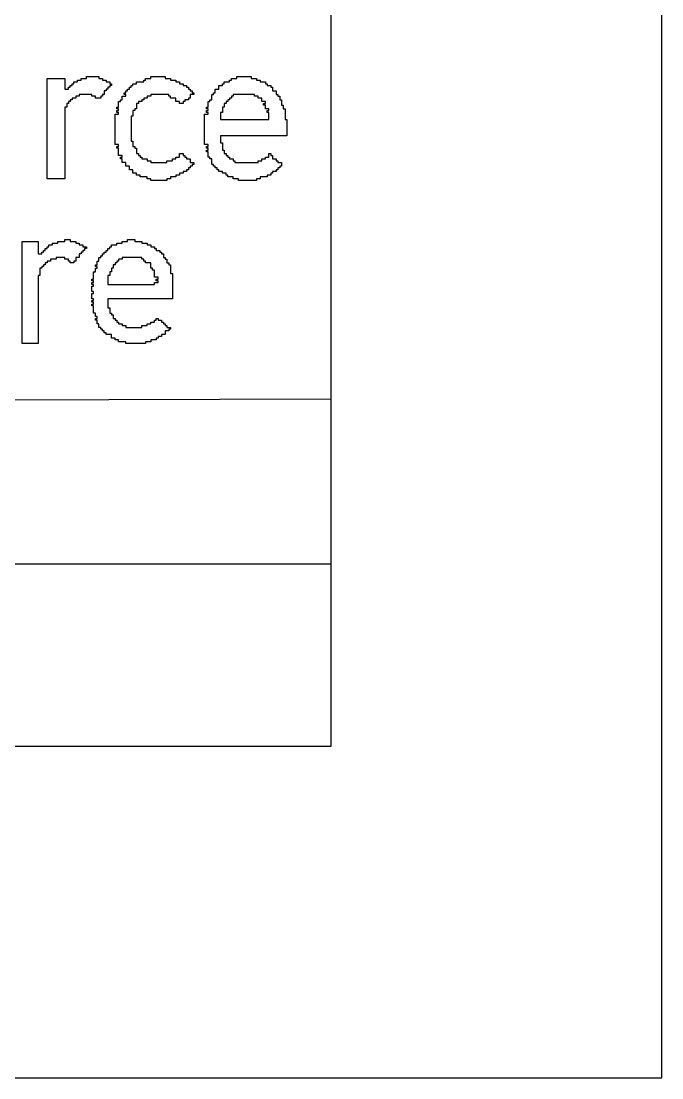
# Model space of a CAD drawing. Header units: millimetres. Extents: x -1.9 to 9.1, y -3.1 to 5.4.
# Drawn here: x 8.694 to 9.081, y -3.06 to -2.422 of the extents above; entities that cross this region are included whole.
import ezdxf

# ---------------------------------------------------------------- set-up
doc = ezdxf.new("R2010")
doc.units = ezdxf.units.MM
doc.header["$MEASUREMENT"] = 0
doc.layers.add('Mechanical11', color=56, linetype='Continuous')

msp = doc.modelspace()

# ---------------------------------------------------------------- linework, layer by layer
at = {"layer": 'Mechanical11'}
for p, q in [((9.081, -3.06), (9.081, 5.43958)), ((9.081, -3.06), (9.081, 5.43958)), ((8.88131, -2.8599), (8.88131, 5.23949)), ((8.88131, -2.8599), (8.88131, 5.23949)), ((8.70964, -2.45795), (8.70964, -2.45687)), ((8.70964, -2.45687), (8.72045, -2.45687)), ((8.70964, -2.45903), (8.70964, -2.45795)), ((8.70964, -2.46011), (8.70964, -2.45903)), ((8.70964, -2.46119), (8.70964, -2.46011)), ((8.70964, -2.46227), (8.70964, -2.46119)), ((8.72045, -2.45687), (8.72045, -2.45795)), ((8.72045, -2.45795), (8.72045, -2.45903)), ((8.72045, -2.45903), (8.72045, -2.46011)), ((8.72045, -2.46011), (8.72045, -2.46119)), ((8.72045, -2.46119), (8.72045, -2.46227)), ((8.72369, -2.46227), (8.72369, -2.46119)), ((8.72369, -2.46119), (8.72477, -2.46119)), ((8.72477, -2.46119), (8.72477, -2.46011)), ((8.72477, -2.46011), (8.72585, -2.46011)), ((8.72585, -2.46011), (8.72585, -2.45903)), ((8.72585, -2.45903), (8.72802, -2.45903)), ((8.72802, -2.45903), (8.72802, -2.45795)), ((8.72802, -2.45795), (8.73018, -2.45795)), ((8.73018, -2.45795), (8.73018, -2.45687)), ((8.73018, -2.45687), (8.73342, -2.45687)), ((8.73342, -2.45687), (8.73342, -2.45579)), ((8.73342, -2.45579), (8.74099, -2.45579)), ((8.74099, -2.45579), (8.74099, -2.45687)), ((8.74099, -2.45687), (8.74315, -2.45687)), ((8.74315, -2.45687), (8.74315, -2.45795)), ((8.74315, -2.45795), (8.74531, -2.45795)), ((8.74531, -2.45795), (8.74531, -2.45903)), ((8.74531, -2.45903), (8.74747, -2.45903)), ((8.74747, -2.45903), (8.74747, -2.46011)), ((8.74747, -2.46011), (8.74855, -2.46011)), ((8.74855, -2.46119), (8.74747, -2.46119)), ((8.74747, -2.46119), (8.74747, -2.46227)), ((8.74855, -2.46011), (8.74855, -2.46119)), ((8.76045, -2.46227), (8.76045, -2.46119)), ((8.76045, -2.46119), (8.76153, -2.46119)), ((8.76153, -2.46119), (8.76153, -2.46011)), ((8.76153, -2.46011), (8.76369, -2.46011)), ((8.76369, -2.46011), (8.76369, -2.45903)), ((8.76369, -2.45903), (8.76801, -2.45903)), ((8.76801, -2.45903), (8.76801, -2.45795)), ((8.76801, -2.45795), (8.76909, -2.45795)), ((8.76909, -2.45795), (8.76909, -2.45687)), ((8.76909, -2.45687), (8.77234, -2.45687)), ((8.77234, -2.45687), (8.77234, -2.45579)), ((8.77234, -2.45579), (8.78098, -2.45579)), ((8.78098, -2.45579), (8.78098, -2.45687)), ((8.78098, -2.45687), (8.78423, -2.45687)), ((8.78423, -2.45687), (8.78423, -2.45795)), ((8.78423, -2.45795), (8.78747, -2.45795)), ((8.78747, -2.45795), (8.78747, -2.45903)), ((8.78747, -2.45903), (8.78963, -2.45903)), ((8.78963, -2.45903), (8.78963, -2.46011)), ((8.78963, -2.46011), (8.79179, -2.46011)), ((8.79179, -2.46011), (8.79179, -2.46119)), ((8.79179, -2.46119), (8.79396, -2.46119)), ((8.79396, -2.46119), (8.79396, -2.46227)), ((8.81341, -2.46227), (8.81341, -2.46119)), ((8.81341, -2.46119), (8.81557, -2.46119)), ((8.81557, -2.46119), (8.81557, -2.46011)), ((8.81557, -2.46011), (8.81666, -2.46011)), ((8.81666, -2.46011), (8.81666, -2.45903)), ((8.81666, -2.45903), (8.8199, -2.45903)), ((8.8199, -2.45903), (8.8199, -2.45795)), ((8.8199, -2.45795), (8.82098, -2.45795)), ((8.82098, -2.45795), (8.82098, -2.45687)), ((8.82098, -2.45687), (8.82422, -2.45687)), ((8.82422, -2.45687), (8.82422, -2.45579)), ((8.82422, -2.45579), (8.83287, -2.45579)), ((8.83287, -2.45579), (8.83287, -2.45687)), ((8.83287, -2.45687), (8.83611, -2.45687)), ((8.83611, -2.45687), (8.83611, -2.45795)), ((8.83611, -2.45795), (8.83827, -2.45795)), ((8.83827, -2.45795), (8.83827, -2.45903)), ((8.83827, -2.45903), (8.84152, -2.45903)), ((8.84152, -2.45903), (8.84152, -2.46011)), ((8.84152, -2.46011), (8.8426, -2.46011)), ((8.8426, -2.46011), (8.8426, -2.46119)), ((8.8426, -2.46119), (8.84476, -2.46119)), ((8.84476, -2.46119), (8.84476, -2.46227)), ((8.70964, -2.46335), (8.70964, -2.46227)), ((8.70964, -2.46443), (8.70964, -2.46335)), ((8.70964, -2.46552), (8.70964, -2.46443)), ((8.70964, -2.4666), (8.70964, -2.46552)), ((8.70964, -2.46768), (8.70964, -2.4666)), ((8.70964, -2.46876), (8.70964, -2.46768)), ((8.72045, -2.46227), (8.72045, -2.46335)), ((8.72045, -2.46335), (8.72261, -2.46335)), ((8.72261, -2.46335), (8.72261, -2.46227)), ((8.72261, -2.46227), (8.72369, -2.46227)), ((8.7291, -2.46768), (8.72693, -2.46768)), ((8.72693, -2.46768), (8.72693, -2.46876)), ((8.73666, -2.4666), (8.7291, -2.4666)), ((8.7291, -2.4666), (8.7291, -2.46768)), ((8.73666, -2.46768), (8.73666, -2.4666)), ((8.73883, -2.46768), (8.73666, -2.46768)), ((8.73883, -2.46876), (8.73883, -2.46768)), ((8.74315, -2.46768), (8.74207, -2.46768)), ((8.74207, -2.46768), (8.74207, -2.46876)), ((8.74423, -2.4666), (8.74315, -2.4666)), ((8.74315, -2.4666), (8.74315, -2.46768)), ((8.74531, -2.46443), (8.74423, -2.46443)), ((8.74423, -2.46443), (8.74423, -2.46552)), ((8.74423, -2.46552), (8.74423, -2.4666)), ((8.74639, -2.46335), (8.74531, -2.46335)), ((8.74531, -2.46335), (8.74531, -2.46443)), ((8.74747, -2.46227), (8.74639, -2.46227)), ((8.74639, -2.46227), (8.74639, -2.46335)), ((8.75504, -2.46876), (8.75504, -2.46768)), ((8.75504, -2.46768), (8.7572, -2.46768)), ((8.75612, -2.4666), (8.75612, -2.46552)), ((8.75612, -2.46552), (8.7572, -2.46552)), ((8.7572, -2.4666), (8.75612, -2.4666)), ((8.7572, -2.46552), (8.7572, -2.46443)), ((8.7572, -2.46443), (8.75828, -2.46443)), ((8.7572, -2.46768), (8.7572, -2.4666)), ((8.75828, -2.46443), (8.75828, -2.46335)), ((8.75828, -2.46335), (8.75936, -2.46335)), ((8.75936, -2.46335), (8.75936, -2.46227)), ((8.75936, -2.46227), (8.76045, -2.46227)), ((8.77234, -2.46768), (8.77017, -2.46768)), ((8.77017, -2.46768), (8.77017, -2.46876)), ((8.78315, -2.4666), (8.77234, -2.4666)), ((8.77234, -2.4666), (8.77234, -2.46768)), ((8.78315, -2.46768), (8.78315, -2.4666)), ((8.78423, -2.46768), (8.78315, -2.46768)), ((8.78423, -2.46876), (8.78423, -2.46768)), ((8.79396, -2.46227), (8.79504, -2.46227)), ((8.79504, -2.46227), (8.79504, -2.46335)), ((8.79504, -2.46335), (8.79612, -2.46335)), ((8.79612, -2.46335), (8.79612, -2.46443)), ((8.79612, -2.46443), (8.7972, -2.46443)), ((8.79828, -2.4666), (8.79612, -2.4666)), ((8.79612, -2.4666), (8.79612, -2.46768)), ((8.79612, -2.46768), (8.79612, -2.46876)), ((8.7972, -2.46443), (8.7972, -2.46552)), ((8.7972, -2.46552), (8.79828, -2.46552)), ((8.79828, -2.46552), (8.79828, -2.4666)), ((8.80909, -2.46768), (8.80909, -2.4666)), ((8.80909, -2.4666), (8.81017, -2.4666)), ((8.80909, -2.46876), (8.80909, -2.46768)), ((8.81017, -2.4666), (8.81017, -2.46552)), ((8.81017, -2.46552), (8.81125, -2.46552)), ((8.81125, -2.46443), (8.81125, -2.46335)), ((8.81125, -2.46335), (8.81341, -2.46335)), ((8.81125, -2.46552), (8.81125, -2.46443)), ((8.81341, -2.46335), (8.81341, -2.46227)), ((8.82206, -2.46768), (8.82098, -2.46768)), ((8.82098, -2.46768), (8.82098, -2.46876)), ((8.83503, -2.4666), (8.82206, -2.4666)), ((8.82206, -2.4666), (8.82206, -2.46768)), ((8.83503, -2.46768), (8.83503, -2.4666)), ((8.83719, -2.46768), (8.83503, -2.46768)), ((8.83719, -2.46876), (8.83719, -2.46768)), ((8.84476, -2.46227), (8.84584, -2.46227)), ((8.84584, -2.46227), (8.84584, -2.46335)), ((8.84584, -2.46335), (8.84584, -2.46443)), ((8.84584, -2.46443), (8.848, -2.46443)), ((8.848, -2.46443), (8.848, -2.46552)), ((8.848, -2.46552), (8.848, -2.4666)), ((8.848, -2.4666), (8.84908, -2.4666)), ((8.84908, -2.4666), (8.84908, -2.46768)), ((8.84908, -2.46768), (8.85017, -2.46768)), ((8.85017, -2.46768), (8.85017, -2.46876)), ((8.70964, -2.46984), (8.70964, -2.46876)), ((8.70964, -2.47092), (8.70964, -2.46984)), ((8.70964, -2.472), (8.70964, -2.47092)), ((8.70964, -2.47308), (8.70964, -2.472)), ((8.70964, -2.47416), (8.70964, -2.47308)), ((8.70964, -2.47524), (8.70964, -2.47416)), ((8.72153, -2.47416), (8.72045, -2.47416)), ((8.72045, -2.47416), (8.72045, -2.47524)), ((8.72261, -2.472), (8.72153, -2.472)), ((8.72153, -2.472), (8.72153, -2.47308)), ((8.72153, -2.47308), (8.72153, -2.47416)), ((8.72369, -2.47092), (8.72261, -2.47092)), ((8.72261, -2.47092), (8.72261, -2.472)), ((8.72477, -2.46984), (8.72369, -2.46984)), ((8.72369, -2.46984), (8.72369, -2.47092)), ((8.72693, -2.46876), (8.72477, -2.46876)), ((8.72477, -2.46876), (8.72477, -2.46984)), ((8.74207, -2.46876), (8.73883, -2.46876)), ((8.7518, -2.47524), (8.7518, -2.47416)), ((8.7518, -2.47416), (8.75288, -2.47416)), ((8.75288, -2.472), (8.75288, -2.47092)), ((8.75288, -2.47092), (8.75396, -2.47092)), ((8.75288, -2.47308), (8.75288, -2.472)), ((8.75288, -2.47416), (8.75288, -2.47308)), ((8.75396, -2.47092), (8.75396, -2.46984)), ((8.75396, -2.46984), (8.75504, -2.46984)), ((8.75504, -2.46984), (8.75504, -2.46876)), ((8.76477, -2.472), (8.76369, -2.472)), ((8.76369, -2.472), (8.76369, -2.47308)), ((8.76369, -2.47308), (8.76369, -2.47416)), ((8.76369, -2.47416), (8.76369, -2.47524)), ((8.76693, -2.47092), (8.76477, -2.47092)), ((8.76477, -2.47092), (8.76477, -2.472)), ((8.76801, -2.46984), (8.76693, -2.46984)), ((8.76693, -2.46984), (8.76693, -2.47092)), ((8.77017, -2.46876), (8.76801, -2.46876)), ((8.76801, -2.46876), (8.76801, -2.46984)), ((8.78747, -2.46876), (8.78423, -2.46876)), ((8.78747, -2.46984), (8.78747, -2.46876)), ((8.78747, -2.47092), (8.78747, -2.46984)), ((8.78963, -2.47092), (8.78747, -2.47092)), ((8.78963, -2.472), (8.78963, -2.47092)), ((8.79179, -2.472), (8.78963, -2.472)), ((8.79287, -2.47092), (8.79179, -2.47092)), ((8.79179, -2.47092), (8.79179, -2.472)), ((8.79504, -2.46984), (8.79287, -2.46984)), ((8.79287, -2.46984), (8.79287, -2.47092)), ((8.79612, -2.46876), (8.79504, -2.46876)), ((8.79504, -2.46876), (8.79504, -2.46984)), ((8.80585, -2.47524), (8.80585, -2.47416)), ((8.80585, -2.47416), (8.80693, -2.47416)), ((8.80693, -2.472), (8.80693, -2.47092)), ((8.80693, -2.47092), (8.80801, -2.47092)), ((8.80693, -2.47308), (8.80693, -2.472)), ((8.80693, -2.47416), (8.80693, -2.47308)), ((8.80801, -2.47092), (8.80801, -2.46984)), ((8.80801, -2.46984), (8.80909, -2.46984)), ((8.80909, -2.46984), (8.80909, -2.46876)), ((8.81666, -2.47416), (8.81557, -2.47416)), ((8.81557, -2.47416), (8.81557, -2.47524)), ((8.81774, -2.472), (8.81666, -2.472)), ((8.81666, -2.472), (8.81666, -2.47308)), ((8.81666, -2.47308), (8.81666, -2.47416)), ((8.81882, -2.47092), (8.81774, -2.47092)), ((8.81774, -2.47092), (8.81774, -2.472)), ((8.8199, -2.46984), (8.81882, -2.46984)), ((8.81882, -2.46984), (8.81882, -2.47092)), ((8.82098, -2.46876), (8.8199, -2.46876)), ((8.8199, -2.46876), (8.8199, -2.46984)), ((8.83936, -2.46876), (8.83719, -2.46876)), ((8.83936, -2.46984), (8.83936, -2.46876)), ((8.83936, -2.47092), (8.83936, -2.46984)), ((8.84152, -2.47092), (8.83936, -2.47092)), ((8.84044, -2.47308), (8.84044, -2.472)), ((8.84044, -2.472), (8.84152, -2.472)), ((8.84152, -2.47308), (8.84044, -2.47308)), ((8.84152, -2.472), (8.84152, -2.47092)), ((8.84152, -2.47416), (8.84152, -2.47308)), ((8.84152, -2.47524), (8.84152, -2.47416)), ((8.85017, -2.46876), (8.85017, -2.46984)), ((8.85017, -2.46984), (8.85125, -2.46984)), ((8.85125, -2.46984), (8.85125, -2.47092)), ((8.85125, -2.47092), (8.85125, -2.472)), ((8.85125, -2.472), (8.85125, -2.47308)), ((8.85125, -2.47308), (8.85233, -2.47308)), ((8.85233, -2.47308), (8.85233, -2.47416)), ((8.85233, -2.47416), (8.85233, -2.47524)), ((8.70964, -2.47633), (8.70964, -2.47524)), ((8.70964, -2.47741), (8.70964, -2.47633)), ((8.70964, -2.47849), (8.70964, -2.47741)), ((8.70964, -2.47957), (8.70964, -2.47849)), ((8.70964, -2.48065), (8.70964, -2.47957)), ((8.72045, -2.47524), (8.72045, -2.47633)), ((8.72045, -2.47633), (8.72045, -2.47741)), ((8.72045, -2.47741), (8.72045, -2.47849)), ((8.72045, -2.47849), (8.72045, -2.47957)), ((8.72045, -2.47957), (8.72045, -2.48065)), ((8.75072, -2.47957), (8.75072, -2.47849)), ((8.75072, -2.47849), (8.75288, -2.47849)), ((8.75072, -2.48065), (8.75072, -2.47957)), ((8.75288, -2.47524), (8.7518, -2.47524)), ((8.7518, -2.47741), (8.7518, -2.47633)), ((8.7518, -2.47633), (8.75288, -2.47633)), ((8.75288, -2.47741), (8.7518, -2.47741)), ((8.75288, -2.47633), (8.75288, -2.47524)), ((8.75288, -2.47849), (8.75288, -2.47741)), ((8.76153, -2.47957), (8.76045, -2.47957)), ((8.76045, -2.47957), (8.76045, -2.48065)), ((8.76261, -2.47633), (8.76153, -2.47633)), ((8.76153, -2.47633), (8.76153, -2.47741)), ((8.76153, -2.47741), (8.76153, -2.47849)), ((8.76153, -2.47849), (8.76153, -2.47957)), ((8.76369, -2.47524), (8.76261, -2.47524)), ((8.76261, -2.47524), (8.76261, -2.47633)), ((8.80476, -2.47957), (8.80476, -2.47849)), ((8.80476, -2.47849), (8.80693, -2.47849)), ((8.80476, -2.48065), (8.80476, -2.47957)), ((8.80693, -2.47524), (8.80585, -2.47524)), ((8.80585, -2.47741), (8.80585, -2.47633)), ((8.80585, -2.47633), (8.80693, -2.47633)), ((8.80693, -2.47741), (8.80585, -2.47741)), ((8.80693, -2.47633), (8.80693, -2.47524)), ((8.80693, -2.47849), (8.80693, -2.47741)), ((8.81557, -2.47741), (8.81449, -2.47741)), ((8.81449, -2.47741), (8.81449, -2.47849)), ((8.81449, -2.47849), (8.81449, -2.47957)), ((8.81449, -2.47957), (8.81449, -2.48065)), ((8.81557, -2.47524), (8.81557, -2.47633)), ((8.81557, -2.47633), (8.81557, -2.47741)), ((8.84368, -2.47524), (8.84152, -2.47524)), ((8.8426, -2.47741), (8.8426, -2.47633)), ((8.8426, -2.47633), (8.84368, -2.47633)), ((8.84368, -2.47741), (8.8426, -2.47741)), ((8.84368, -2.47633), (8.84368, -2.47524)), ((8.84368, -2.47849), (8.84368, -2.47741)), ((8.84368, -2.47957), (8.84368, -2.47849)), ((8.84368, -2.48065), (8.84368, -2.47957)), ((8.85233, -2.47524), (8.85341, -2.47524)), ((8.85341, -2.47524), (8.85341, -2.47633)), ((8.85341, -2.47633), (8.85341, -2.47741)), ((8.85341, -2.47741), (8.85341, -2.47849)), ((8.85341, -2.47849), (8.85341, -2.47957)), ((8.85341, -2.47957), (8.85341, -2.48065)), ((8.70964, -2.48173), (8.70964, -2.48065)), ((8.70964, -2.48281), (8.70964, -2.48173)), ((8.70964, -2.48389), (8.70964, -2.48281)), ((8.70964, -2.48497), (8.70964, -2.48389)), ((8.70964, -2.48605), (8.70964, -2.48497)), ((8.70964, -2.48713), (8.70964, -2.48605)), ((8.72045, -2.48065), (8.72045, -2.48173)), ((8.72045, -2.48173), (8.72045, -2.48281)), ((8.72045, -2.48281), (8.72045, -2.48389)), ((8.72045, -2.48389), (8.72045, -2.48497)), ((8.72045, -2.48497), (8.72045, -2.48605)), ((8.72045, -2.48605), (8.72045, -2.48713)), ((8.75072, -2.48173), (8.75072, -2.48065)), ((8.75072, -2.48281), (8.75072, -2.48173)), ((8.75072, -2.48389), (8.75072, -2.48281)), ((8.75072, -2.48497), (8.75072, -2.48389)), ((8.75072, -2.48605), (8.75072, -2.48497)), ((8.75072, -2.48713), (8.75072, -2.48605)), ((8.76045, -2.48065), (8.76045, -2.48173)), ((8.76045, -2.48173), (8.76045, -2.48281)), ((8.76045, -2.48281), (8.76045, -2.48389)), ((8.76045, -2.48389), (8.76045, -2.48497)), ((8.76045, -2.48497), (8.76045, -2.48605)), ((8.76045, -2.48605), (8.76045, -2.48713)), ((8.80476, -2.48173), (8.80476, -2.48065)), ((8.80476, -2.48281), (8.80476, -2.48173)), ((8.80476, -2.48389), (8.80476, -2.48281)), ((8.80476, -2.48497), (8.80476, -2.48389)), ((8.80476, -2.48605), (8.80476, -2.48497)), ((8.80476, -2.48713), (8.80476, -2.48605)), ((8.81449, -2.48065), (8.81449, -2.48173)), ((8.81449, -2.48173), (8.84368, -2.48173)), ((8.84368, -2.48173), (8.84368, -2.48065)), ((8.85341, -2.48065), (8.85341, -2.48173)), ((8.85341, -2.48173), (8.85449, -2.48173)), ((8.85449, -2.48173), (8.85449, -2.48281)), ((8.85449, -2.48281), (8.85449, -2.48389)), ((8.85449, -2.48389), (8.85449, -2.48497)), ((8.85449, -2.48497), (8.85449, -2.48605)), ((8.85449, -2.48605), (8.85449, -2.48713)), ((8.70964, -2.48822), (8.70964, -2.48713)), ((8.70964, -2.4893), (8.70964, -2.48822)), ((8.70964, -2.49038), (8.70964, -2.4893)), ((8.70964, -2.49146), (8.70964, -2.49038)), ((8.70964, -2.49254), (8.70964, -2.49146)), ((8.70964, -2.49362), (8.70964, -2.49254)), ((8.72045, -2.48713), (8.72045, -2.48822)), ((8.72045, -2.48822), (8.72045, -2.4893)), ((8.72045, -2.4893), (8.72045, -2.49038)), ((8.72045, -2.49038), (8.72045, -2.49146)), ((8.72045, -2.49146), (8.72045, -2.49254)), ((8.72045, -2.49254), (8.72045, -2.49362)), ((8.75072, -2.48822), (8.75072, -2.48713)), ((8.75072, -2.4893), (8.75072, -2.48822)), ((8.75072, -2.49038), (8.75072, -2.4893)), ((8.75072, -2.49146), (8.75072, -2.49038)), ((8.75072, -2.49254), (8.75072, -2.49146)), ((8.75072, -2.49362), (8.75072, -2.49254)), ((8.76045, -2.48713), (8.76045, -2.48822)), ((8.76045, -2.48822), (8.76045, -2.4893)), ((8.76045, -2.4893), (8.76045, -2.49038)), ((8.76045, -2.49038), (8.76045, -2.49146)), ((8.76045, -2.49146), (8.76045, -2.49254)), ((8.76045, -2.49254), (8.76045, -2.49362)), ((8.80476, -2.48822), (8.80476, -2.48713)), ((8.80476, -2.4893), (8.80476, -2.48822)), ((8.80476, -2.49038), (8.80476, -2.4893)), ((8.80476, -2.49146), (8.80476, -2.49038)), ((8.80476, -2.49254), (8.80476, -2.49146)), ((8.80476, -2.49362), (8.80476, -2.49254)), ((8.85449, -2.49146), (8.81449, -2.49146)), ((8.81449, -2.49146), (8.81449, -2.49254)), ((8.81449, -2.49254), (8.81449, -2.49362)), ((8.85449, -2.48713), (8.85449, -2.48822)), ((8.85449, -2.48822), (8.85449, -2.4893)), ((8.85449, -2.4893), (8.85449, -2.49038)), ((8.85449, -2.49038), (8.85449, -2.49146)), ((8.70964, -2.4947), (8.70964, -2.49362)), ((8.70964, -2.49578), (8.70964, -2.4947)), ((8.70964, -2.49686), (8.70964, -2.49578)), ((8.70964, -2.49794), (8.70964, -2.49686)), ((8.70964, -2.49903), (8.70964, -2.49794)), ((8.70964, -2.50011), (8.70964, -2.49903)), ((8.72045, -2.49362), (8.72045, -2.4947)), ((8.72045, -2.4947), (8.72045, -2.49578)), ((8.72045, -2.49578), (8.72045, -2.49686)), ((8.72045, -2.49686), (8.72045, -2.49794)), ((8.72045, -2.49794), (8.72045, -2.49903)), ((8.72045, -2.49903), (8.72045, -2.50011)), ((8.75072, -2.4947), (8.75072, -2.49362)), ((8.75072, -2.49578), (8.75072, -2.4947)), ((8.75072, -2.49686), (8.75072, -2.49578)), ((8.75288, -2.49686), (8.75072, -2.49686)), ((8.7518, -2.49903), (8.7518, -2.49794)), ((8.7518, -2.49794), (8.75288, -2.49794)), ((8.75288, -2.49903), (8.7518, -2.49903)), ((8.75288, -2.49794), (8.75288, -2.49686)), ((8.75288, -2.50011), (8.75288, -2.49903)), ((8.76045, -2.49362), (8.76045, -2.4947)), ((8.76045, -2.4947), (8.76153, -2.4947)), ((8.76153, -2.4947), (8.76153, -2.49578)), ((8.76153, -2.49578), (8.76153, -2.49686)), ((8.76153, -2.49686), (8.76153, -2.49794)), ((8.76153, -2.49794), (8.76261, -2.49794)), ((8.76261, -2.49794), (8.76261, -2.49903)), ((8.76261, -2.49903), (8.76369, -2.49903)), ((8.76369, -2.49903), (8.76369, -2.50011)), ((8.80476, -2.4947), (8.80476, -2.49362)), ((8.80476, -2.49578), (8.80476, -2.4947)), ((8.80476, -2.49686), (8.80476, -2.49578)), ((8.80693, -2.49686), (8.80476, -2.49686)), ((8.80585, -2.49903), (8.80585, -2.49794)), ((8.80585, -2.49794), (8.80693, -2.49794)), ((8.80693, -2.49903), (8.80585, -2.49903)), ((8.80693, -2.49794), (8.80693, -2.49686)), ((8.80693, -2.50011), (8.80693, -2.49903)), ((8.81449, -2.49362), (8.81449, -2.4947)), ((8.81449, -2.4947), (8.81449, -2.49578)), ((8.81449, -2.49578), (8.81557, -2.49578)), ((8.81557, -2.49578), (8.81557, -2.49686)), ((8.81557, -2.49686), (8.81557, -2.49794)), ((8.81557, -2.49794), (8.81557, -2.49903)), ((8.81557, -2.49903), (8.81557, -2.50011)), ((8.70964, -2.50119), (8.70964, -2.50011)), ((8.70964, -2.50227), (8.70964, -2.50119)), ((8.70964, -2.50335), (8.70964, -2.50227)), ((8.70964, -2.50443), (8.70964, -2.50335)), ((8.70964, -2.50551), (8.70964, -2.50443)), ((8.70964, -2.50659), (8.70964, -2.50551)), ((8.72045, -2.50011), (8.72045, -2.50119)), ((8.72045, -2.50119), (8.72045, -2.50227)), ((8.72045, -2.50227), (8.72045, -2.50335)), ((8.72045, -2.50335), (8.72045, -2.50443)), ((8.72045, -2.50443), (8.72045, -2.50551)), ((8.72045, -2.50551), (8.72045, -2.50659)), ((8.75288, -2.50119), (8.75288, -2.50011)), ((8.75288, -2.50227), (8.75288, -2.50119)), ((8.75288, -2.50335), (8.75288, -2.50227)), ((8.75504, -2.50335), (8.75288, -2.50335)), ((8.75396, -2.50551), (8.75396, -2.50443)), ((8.75396, -2.50443), (8.75504, -2.50443)), ((8.75504, -2.50551), (8.75396, -2.50551)), ((8.75504, -2.50443), (8.75504, -2.50335)), ((8.75504, -2.50659), (8.75504, -2.50551)), ((8.76369, -2.50011), (8.76369, -2.50119)), ((8.76369, -2.50119), (8.76369, -2.50227)), ((8.76369, -2.50227), (8.76477, -2.50227)), ((8.76477, -2.50227), (8.76477, -2.50335)), ((8.76477, -2.50335), (8.76585, -2.50335)), ((8.76585, -2.50335), (8.76585, -2.50443)), ((8.76585, -2.50443), (8.76693, -2.50443)), ((8.76693, -2.50443), (8.76693, -2.50551)), ((8.76693, -2.50551), (8.77017, -2.50551)), ((8.77017, -2.50551), (8.77017, -2.50659)), ((8.78531, -2.50659), (8.78531, -2.50551)), ((8.78531, -2.50551), (8.78747, -2.50551)), ((8.78747, -2.50551), (8.78747, -2.50443)), ((8.78747, -2.50443), (8.78963, -2.50443)), ((8.78963, -2.50335), (8.78963, -2.50227)), ((8.78963, -2.50227), (8.79179, -2.50227)), ((8.78963, -2.50443), (8.78963, -2.50335)), ((8.79179, -2.50227), (8.79179, -2.50335)), ((8.79179, -2.50335), (8.79287, -2.50335)), ((8.79287, -2.50335), (8.79287, -2.50443)), ((8.79287, -2.50443), (8.79396, -2.50443)), ((8.79396, -2.50443), (8.79396, -2.50551)), ((8.79396, -2.50551), (8.79612, -2.50551)), ((8.79612, -2.50551), (8.79612, -2.50659)), ((8.80585, -2.50119), (8.80585, -2.50011)), ((8.80585, -2.50011), (8.80693, -2.50011)), ((8.80693, -2.50119), (8.80585, -2.50119)), ((8.80693, -2.50227), (8.80693, -2.50119)), ((8.80693, -2.50335), (8.80693, -2.50227)), ((8.80693, -2.50443), (8.80693, -2.50335)), ((8.80801, -2.50443), (8.80693, -2.50443)), ((8.80801, -2.50551), (8.80801, -2.50443)), ((8.80909, -2.50551), (8.80801, -2.50551)), ((8.80909, -2.50659), (8.80909, -2.50551)), ((8.81557, -2.50011), (8.81666, -2.50011)), ((8.81666, -2.50011), (8.81666, -2.50119)), ((8.81666, -2.50119), (8.81666, -2.50227)), ((8.81666, -2.50227), (8.81774, -2.50227)), ((8.81774, -2.50227), (8.81774, -2.50335)), ((8.81774, -2.50335), (8.81882, -2.50335)), ((8.81882, -2.50335), (8.81882, -2.50443)), ((8.81882, -2.50443), (8.8199, -2.50443)), ((8.8199, -2.50443), (8.8199, -2.50551)), ((8.8199, -2.50551), (8.82206, -2.50551)), ((8.82206, -2.50551), (8.82206, -2.50659)), ((8.83936, -2.50659), (8.83936, -2.50551)), ((8.83936, -2.50551), (8.84152, -2.50551)), ((8.84152, -2.50551), (8.84152, -2.50443)), ((8.84152, -2.50443), (8.84368, -2.50443)), ((8.84368, -2.50335), (8.84368, -2.50227)), ((8.84368, -2.50227), (8.84476, -2.50227)), ((8.84368, -2.50443), (8.84368, -2.50335)), ((8.84476, -2.50227), (8.84476, -2.50335)), ((8.84476, -2.50335), (8.84584, -2.50335)), ((8.84584, -2.50335), (8.84584, -2.50443)), ((8.84584, -2.50443), (8.84584, -2.50551)), ((8.84584, -2.50551), (8.848, -2.50551)), ((8.848, -2.50551), (8.848, -2.50659)), ((8.70964, -2.50767), (8.70964, -2.50659)), ((8.70964, -2.50875), (8.70964, -2.50767)), ((8.70964, -2.50984), (8.70964, -2.50875)), ((8.70964, -2.51092), (8.70964, -2.50984)), ((8.70964, -2.512), (8.70964, -2.51092)), ((8.70964, -2.51308), (8.70964, -2.512)), ((8.72045, -2.50659), (8.72045, -2.50767)), ((8.72045, -2.50767), (8.72045, -2.50875)), ((8.72045, -2.50875), (8.72045, -2.50984)), ((8.72045, -2.50984), (8.72045, -2.51092)), ((8.72045, -2.51092), (8.72045, -2.512)), ((8.72045, -2.512), (8.72045, -2.51308)), ((8.75504, -2.50767), (8.75504, -2.50659)), ((8.7572, -2.50767), (8.75504, -2.50767)), ((8.7572, -2.50875), (8.7572, -2.50767)), ((8.7572, -2.50984), (8.7572, -2.50875)), ((8.75936, -2.50984), (8.7572, -2.50984)), ((8.75936, -2.51092), (8.75936, -2.50984)), ((8.75936, -2.512), (8.75936, -2.51092)), ((8.76153, -2.512), (8.75936, -2.512)), ((8.76153, -2.51308), (8.76153, -2.512)), ((8.77017, -2.50659), (8.77234, -2.50659)), ((8.77234, -2.50659), (8.77234, -2.50767)), ((8.77234, -2.50767), (8.78206, -2.50767)), ((8.78206, -2.50767), (8.78206, -2.50659)), ((8.78206, -2.50659), (8.78531, -2.50659)), ((8.79504, -2.512), (8.79396, -2.512)), ((8.79396, -2.512), (8.79396, -2.51308)), ((8.79612, -2.51092), (8.79504, -2.51092)), ((8.79504, -2.51092), (8.79504, -2.512)), ((8.79612, -2.50659), (8.79612, -2.50767)), ((8.79612, -2.50767), (8.79828, -2.50767)), ((8.7972, -2.50984), (8.79612, -2.50984)), ((8.79612, -2.50984), (8.79612, -2.51092)), ((8.79828, -2.50875), (8.7972, -2.50875)), ((8.7972, -2.50875), (8.7972, -2.50984)), ((8.79828, -2.50767), (8.79828, -2.50875)), ((8.80909, -2.50767), (8.80909, -2.50659)), ((8.80909, -2.50875), (8.80909, -2.50767)), ((8.81017, -2.50875), (8.80909, -2.50875)), ((8.81017, -2.50984), (8.81017, -2.50875)), ((8.81125, -2.50984), (8.81017, -2.50984)), ((8.81125, -2.51092), (8.81125, -2.50984)), ((8.81233, -2.51092), (8.81125, -2.51092)), ((8.81233, -2.512), (8.81233, -2.51092)), ((8.81341, -2.512), (8.81233, -2.512)), ((8.81341, -2.51308), (8.81341, -2.512)), ((8.82206, -2.50659), (8.82314, -2.50659)), ((8.82314, -2.50659), (8.82314, -2.50767)), ((8.82314, -2.50767), (8.83719, -2.50767)), ((8.83719, -2.50767), (8.83719, -2.50659)), ((8.83719, -2.50659), (8.83936, -2.50659)), ((8.848, -2.50659), (8.84908, -2.50659)), ((8.84908, -2.512), (8.848, -2.512)), ((8.848, -2.512), (8.848, -2.51308)), ((8.84908, -2.50659), (8.84908, -2.50767)), ((8.84908, -2.50767), (8.85125, -2.50767)), ((8.85017, -2.51092), (8.84908, -2.51092)), ((8.84908, -2.51092), (8.84908, -2.512)), ((8.85125, -2.50984), (8.85017, -2.50984)), ((8.85017, -2.50984), (8.85017, -2.51092)), ((8.85125, -2.50767), (8.85125, -2.50875)), ((8.85125, -2.50875), (8.85125, -2.50984)), ((8.70964, -2.51416), (8.70964, -2.51308)), ((8.70964, -2.51524), (8.70964, -2.51416)), ((8.70964, -2.51632), (8.70964, -2.51524)), ((8.70964, -2.5174), (8.70964, -2.51632)), ((8.72045, -2.5174), (8.70964, -2.5174)), ((8.72045, -2.51308), (8.72045, -2.51416)), ((8.72045, -2.51416), (8.72045, -2.51524)), ((8.72045, -2.51524), (8.72045, -2.51632)), ((8.72045, -2.51632), (8.72045, -2.5174)), ((8.76153, -2.51416), (8.76153, -2.51308)), ((8.76369, -2.51416), (8.76153, -2.51416)), ((8.76369, -2.51524), (8.76369, -2.51416)), ((8.76585, -2.51524), (8.76369, -2.51524)), ((8.76585, -2.51632), (8.76585, -2.51524)), ((8.77017, -2.51632), (8.76585, -2.51632)), ((8.77017, -2.5174), (8.77017, -2.51632)), ((8.77234, -2.5174), (8.77017, -2.5174)), ((8.77234, -2.51848), (8.77234, -2.5174)), ((8.78206, -2.51848), (8.77234, -2.51848)), ((8.78423, -2.5174), (8.78206, -2.5174)), ((8.78206, -2.5174), (8.78206, -2.51848)), ((8.78747, -2.51632), (8.78423, -2.51632)), ((8.78423, -2.51632), (8.78423, -2.5174)), ((8.78963, -2.51524), (8.78747, -2.51524)), ((8.78747, -2.51524), (8.78747, -2.51632)), ((8.79179, -2.51416), (8.78963, -2.51416)), ((8.78963, -2.51416), (8.78963, -2.51524)), ((8.79396, -2.51308), (8.79179, -2.51308)), ((8.79179, -2.51308), (8.79179, -2.51416)), ((8.81557, -2.51308), (8.81341, -2.51308)), ((8.81557, -2.51416), (8.81557, -2.51308)), ((8.81774, -2.51416), (8.81557, -2.51416)), ((8.81774, -2.51524), (8.81774, -2.51416)), ((8.81882, -2.51524), (8.81774, -2.51524)), ((8.81882, -2.51632), (8.81882, -2.51524)), ((8.82206, -2.51632), (8.81882, -2.51632)), ((8.82206, -2.5174), (8.82206, -2.51632)), ((8.8253, -2.5174), (8.82206, -2.5174)), ((8.8253, -2.51848), (8.8253, -2.5174)), ((8.83611, -2.51848), (8.8253, -2.51848)), ((8.83827, -2.5174), (8.83611, -2.5174)), ((8.83611, -2.5174), (8.83611, -2.51848)), ((8.8426, -2.51632), (8.83827, -2.51632)), ((8.83827, -2.51632), (8.83827, -2.5174)), ((8.84476, -2.51524), (8.8426, -2.51524)), ((8.8426, -2.51524), (8.8426, -2.51632)), ((8.84584, -2.51416), (8.84476, -2.51416)), ((8.84476, -2.51416), (8.84476, -2.51524)), ((8.848, -2.51308), (8.84584, -2.51308)), ((8.84584, -2.51308), (8.84584, -2.51416)), ((8.69451, -2.55632), (8.69451, -2.55524)), ((8.69451, -2.55524), (8.70423, -2.55524)), ((8.69451, -2.5574), (8.69451, -2.55632)), ((8.70423, -2.55524), (8.70423, -2.55632)), ((8.70423, -2.55632), (8.70423, -2.5574)), ((8.71288, -2.5574), (8.71288, -2.55632)), ((8.71288, -2.55632), (8.71613, -2.55632)), ((8.71613, -2.55632), (8.71613, -2.55524)), ((8.71613, -2.55524), (8.72045, -2.55524)), ((8.72045, -2.55524), (8.72045, -2.55416)), ((8.72045, -2.55416), (8.72369, -2.55416)), ((8.72369, -2.55416), (8.72369, -2.55524)), ((8.72369, -2.55524), (8.72693, -2.55524)), ((8.72693, -2.55524), (8.72693, -2.55632)), ((8.72693, -2.55632), (8.7291, -2.55632)), ((8.7291, -2.55632), (8.7291, -2.5574)), ((8.7518, -2.5574), (8.7518, -2.55632)), ((8.7518, -2.55632), (8.75504, -2.55632)), ((8.75504, -2.55632), (8.75504, -2.55524)), ((8.75504, -2.55524), (8.75828, -2.55524)), ((8.75828, -2.55524), (8.75828, -2.55416)), ((8.75828, -2.55416), (8.76261, -2.55416)), ((8.76261, -2.55416), (8.76261, -2.55524)), ((8.76261, -2.55524), (8.76693, -2.55524)), ((8.76693, -2.55524), (8.76693, -2.55632)), ((8.76693, -2.55632), (8.77017, -2.55632)), ((8.77017, -2.55632), (8.77017, -2.5574)), ((8.69451, -2.55848), (8.69451, -2.5574)), ((8.69451, -2.55956), (8.69451, -2.55848)), ((8.69451, -2.56064), (8.69451, -2.55956)), ((8.69451, -2.56172), (8.69451, -2.56064)), ((8.69451, -2.5628), (8.69451, -2.56172)), ((8.69451, -2.56388), (8.69451, -2.5628)), ((8.70423, -2.5574), (8.70423, -2.55848)), ((8.70423, -2.55848), (8.70423, -2.55956)), ((8.70423, -2.55956), (8.70423, -2.56064)), ((8.70423, -2.56064), (8.70423, -2.56172)), ((8.70423, -2.56172), (8.70423, -2.5628)), ((8.70423, -2.5628), (8.7064, -2.5628)), ((8.7064, -2.5628), (8.7064, -2.56172)), ((8.7064, -2.56172), (8.70748, -2.56172)), ((8.70748, -2.56172), (8.70748, -2.56064)), ((8.70748, -2.56064), (8.70856, -2.56064)), ((8.70856, -2.56064), (8.70856, -2.55956)), ((8.70856, -2.55956), (8.70964, -2.55956)), ((8.70964, -2.55956), (8.70964, -2.55848)), ((8.70964, -2.55848), (8.71072, -2.55848)), ((8.71072, -2.55848), (8.71072, -2.5574)), ((8.71072, -2.5574), (8.71288, -2.5574)), ((8.7291, -2.5574), (8.73126, -2.5574)), ((8.73018, -2.5628), (8.7291, -2.5628)), ((8.7291, -2.5628), (8.7291, -2.56388)), ((8.73126, -2.56172), (8.73018, -2.56172)), ((8.73018, -2.56172), (8.73018, -2.5628)), ((8.73126, -2.5574), (8.73126, -2.55848)), ((8.73126, -2.55848), (8.73342, -2.55848)), ((8.73234, -2.56064), (8.73126, -2.56064)), ((8.73126, -2.56064), (8.73126, -2.56172)), ((8.73342, -2.55956), (8.73234, -2.55956)), ((8.73234, -2.55956), (8.73234, -2.56064)), ((8.73342, -2.55848), (8.73342, -2.55956)), ((8.74315, -2.56388), (8.74315, -2.5628)), ((8.74315, -2.5628), (8.74423, -2.5628)), ((8.74423, -2.5628), (8.74423, -2.56172)), ((8.74423, -2.56172), (8.74531, -2.56172)), ((8.74531, -2.56172), (8.74531, -2.56064)), ((8.74531, -2.56064), (8.74639, -2.56064)), ((8.74639, -2.56064), (8.74639, -2.55956)), ((8.74639, -2.55956), (8.74747, -2.55956)), ((8.74747, -2.55956), (8.74747, -2.55848)), ((8.74747, -2.55848), (8.74855, -2.55848)), ((8.74855, -2.55848), (8.74855, -2.5574)), ((8.74855, -2.5574), (8.7518, -2.5574)), ((8.77017, -2.5574), (8.77234, -2.5574)), ((8.77234, -2.5574), (8.77234, -2.55848)), ((8.77234, -2.55848), (8.7745, -2.55848)), ((8.7745, -2.55848), (8.7745, -2.55956)), ((8.7745, -2.55956), (8.77558, -2.55956)), ((8.77558, -2.55956), (8.77558, -2.56064)), ((8.77558, -2.56064), (8.77774, -2.56064)), ((8.77774, -2.56064), (8.77774, -2.56172)), ((8.77774, -2.56172), (8.77882, -2.56172)), ((8.77882, -2.56172), (8.77882, -2.5628)), ((8.77882, -2.5628), (8.7799, -2.5628)), ((8.7799, -2.5628), (8.7799, -2.56388)), ((8.69451, -2.56496), (8.69451, -2.56388)), ((8.69451, -2.56605), (8.69451, -2.56496)), ((8.69451, -2.56713), (8.69451, -2.56605)), ((8.69451, -2.56821), (8.69451, -2.56713)), ((8.69451, -2.56929), (8.69451, -2.56821)), ((8.69451, -2.57037), (8.69451, -2.56929)), ((8.70856, -2.56929), (8.70748, -2.56929)), ((8.70748, -2.56929), (8.70748, -2.57037)), ((8.70964, -2.56821), (8.70856, -2.56821)), ((8.70856, -2.56821), (8.70856, -2.56929)), ((8.7118, -2.56713), (8.70964, -2.56713)), ((8.70964, -2.56713), (8.70964, -2.56821)), ((8.71504, -2.56605), (8.7118, -2.56605)), ((8.7118, -2.56605), (8.7118, -2.56713)), ((8.72045, -2.56496), (8.71504, -2.56496)), ((8.71504, -2.56496), (8.71504, -2.56605)), ((8.72045, -2.56605), (8.72045, -2.56496)), ((8.72261, -2.56605), (8.72045, -2.56605)), ((8.72261, -2.56713), (8.72261, -2.56605)), ((8.72369, -2.56713), (8.72261, -2.56713)), ((8.72369, -2.56821), (8.72369, -2.56713)), ((8.72585, -2.56821), (8.72369, -2.56821)), ((8.72693, -2.56713), (8.72585, -2.56713)), ((8.72585, -2.56713), (8.72585, -2.56821)), ((8.7291, -2.56496), (8.72693, -2.56496)), ((8.72693, -2.56496), (8.72693, -2.56605)), ((8.72693, -2.56605), (8.72693, -2.56713)), ((8.7291, -2.56388), (8.7291, -2.56496)), ((8.73883, -2.57037), (8.73883, -2.56929)), ((8.73883, -2.56929), (8.73991, -2.56929)), ((8.73991, -2.56821), (8.73991, -2.56713)), ((8.73991, -2.56713), (8.74099, -2.56713)), ((8.73991, -2.56929), (8.73991, -2.56821)), ((8.74099, -2.56605), (8.74099, -2.56496)), ((8.74099, -2.56496), (8.74207, -2.56496)), ((8.74099, -2.56713), (8.74099, -2.56605)), ((8.74207, -2.56496), (8.74207, -2.56388)), ((8.74207, -2.56388), (8.74315, -2.56388)), ((8.75072, -2.56929), (8.74964, -2.56929)), ((8.74964, -2.56929), (8.74964, -2.57037)), ((8.7518, -2.56821), (8.75072, -2.56821)), ((8.75072, -2.56821), (8.75072, -2.56929)), ((8.75288, -2.56713), (8.7518, -2.56713)), ((8.7518, -2.56713), (8.7518, -2.56821)), ((8.75504, -2.56605), (8.75288, -2.56605)), ((8.75288, -2.56605), (8.75288, -2.56713)), ((8.76693, -2.56496), (8.75504, -2.56496)), ((8.75504, -2.56496), (8.75504, -2.56605)), ((8.76693, -2.56605), (8.76693, -2.56496)), ((8.76801, -2.56605), (8.76693, -2.56605)), ((8.76801, -2.56713), (8.76801, -2.56605)), ((8.76909, -2.56713), (8.76801, -2.56713)), ((8.76909, -2.56821), (8.76909, -2.56713)), ((8.77234, -2.56821), (8.76909, -2.56821)), ((8.77234, -2.56929), (8.77234, -2.56821)), ((8.77234, -2.57037), (8.77234, -2.56929)), ((8.7799, -2.56388), (8.7799, -2.56496)), ((8.7799, -2.56496), (8.78098, -2.56496)), ((8.78098, -2.56496), (8.78098, -2.56605)), ((8.78098, -2.56605), (8.78206, -2.56605)), ((8.78206, -2.56605), (8.78206, -2.56713)), ((8.78206, -2.56713), (8.78206, -2.56821)), ((8.78206, -2.56821), (8.78315, -2.56821)), ((8.78315, -2.56821), (8.78315, -2.56929)), ((8.78315, -2.56929), (8.78423, -2.56929)), ((8.78423, -2.56929), (8.78423, -2.57037)), ((8.69451, -2.57145), (8.69451, -2.57037)), ((8.69451, -2.57253), (8.69451, -2.57145)), ((8.69451, -2.57361), (8.69451, -2.57253)), ((8.69451, -2.57469), (8.69451, -2.57361)), ((8.69451, -2.57577), (8.69451, -2.57469)), ((8.69451, -2.57686), (8.69451, -2.57577)), ((8.70532, -2.57577), (8.70423, -2.57577)), ((8.70423, -2.57577), (8.70423, -2.57686)), ((8.7064, -2.57145), (8.70532, -2.57145)), ((8.70532, -2.57145), (8.70532, -2.57253)), ((8.70532, -2.57253), (8.70532, -2.57361)), ((8.70532, -2.57361), (8.70532, -2.57469)), ((8.70532, -2.57469), (8.70532, -2.57577)), ((8.70748, -2.57037), (8.7064, -2.57037)), ((8.7064, -2.57037), (8.7064, -2.57145)), ((8.73774, -2.57469), (8.73774, -2.57361)), ((8.73774, -2.57361), (8.73883, -2.57361)), ((8.73774, -2.57577), (8.73774, -2.57469)), ((8.73774, -2.57686), (8.73774, -2.57577)), ((8.73991, -2.57037), (8.73883, -2.57037)), ((8.73883, -2.57253), (8.73883, -2.57145)), ((8.73883, -2.57145), (8.73991, -2.57145)), ((8.73883, -2.57361), (8.73883, -2.57253)), ((8.73991, -2.57145), (8.73991, -2.57037)), ((8.74747, -2.57577), (8.74639, -2.57577)), ((8.74639, -2.57577), (8.74639, -2.57686)), ((8.74855, -2.57361), (8.74747, -2.57361)), ((8.74747, -2.57361), (8.74747, -2.57469)), ((8.74747, -2.57469), (8.74747, -2.57577)), ((8.74964, -2.57145), (8.74855, -2.57145)), ((8.74855, -2.57145), (8.74855, -2.57253)), ((8.74855, -2.57253), (8.74855, -2.57361)), ((8.74964, -2.57037), (8.74964, -2.57145)), ((8.77234, -2.57145), (8.77234, -2.57037)), ((8.77342, -2.57145), (8.77234, -2.57145)), ((8.77342, -2.57253), (8.77342, -2.57145)), ((8.7745, -2.57253), (8.77342, -2.57253)), ((8.7745, -2.57361), (8.7745, -2.57253)), ((8.7745, -2.57469), (8.7745, -2.57361)), ((8.7745, -2.57577), (8.7745, -2.57469)), ((8.7745, -2.57686), (8.7745, -2.57577)), ((8.78423, -2.57037), (8.78423, -2.57145)), ((8.78423, -2.57145), (8.78423, -2.57253)), ((8.78423, -2.57253), (8.78423, -2.57361)), ((8.78423, -2.57361), (8.78423, -2.57469)), ((8.78423, -2.57469), (8.78531, -2.57469)), ((8.78531, -2.57469), (8.78531, -2.57577)), ((8.78531, -2.57577), (8.78531, -2.57686)), ((8.69451, -2.57794), (8.69451, -2.57686)), ((8.69451, -2.57902), (8.69451, -2.57794)), ((8.69451, -2.5801), (8.69451, -2.57902)), ((8.69451, -2.58118), (8.69451, -2.5801)), ((8.69451, -2.58226), (8.69451, -2.58118)), ((8.69451, -2.58334), (8.69451, -2.58226)), ((8.70423, -2.57686), (8.70423, -2.57794)), ((8.70423, -2.57794), (8.70423, -2.57902)), ((8.70423, -2.57902), (8.70423, -2.5801)), ((8.70423, -2.5801), (8.70423, -2.58118)), ((8.70423, -2.58118), (8.70423, -2.58226)), ((8.70423, -2.58226), (8.70423, -2.58334)), ((8.73666, -2.57902), (8.73666, -2.57794)), ((8.73666, -2.57794), (8.73774, -2.57794)), ((8.73774, -2.57902), (8.73666, -2.57902)), ((8.73666, -2.58118), (8.73666, -2.5801)), ((8.73666, -2.5801), (8.73774, -2.5801)), ((8.73774, -2.58118), (8.73666, -2.58118)), ((8.73666, -2.58334), (8.73666, -2.58226)), ((8.73666, -2.58226), (8.73774, -2.58226)), ((8.73774, -2.57794), (8.73774, -2.57686)), ((8.73774, -2.5801), (8.73774, -2.57902)), ((8.73774, -2.58226), (8.73774, -2.58118)), ((8.74639, -2.57686), (8.74639, -2.57794)), ((8.74639, -2.57794), (8.74639, -2.57902)), ((8.74639, -2.57902), (8.74639, -2.5801)), ((8.74639, -2.5801), (8.74639, -2.58118)), ((8.74639, -2.58118), (8.7745, -2.58118)), ((8.77666, -2.57686), (8.7745, -2.57686)), ((8.7745, -2.58118), (8.7745, -2.5801)), ((8.7745, -2.5801), (8.77666, -2.5801)), ((8.77558, -2.57902), (8.77558, -2.57794)), ((8.77558, -2.57794), (8.77666, -2.57794)), ((8.77666, -2.57902), (8.77558, -2.57902)), ((8.77666, -2.57794), (8.77666, -2.57686)), ((8.77666, -2.5801), (8.77666, -2.57902)), ((8.78531, -2.57686), (8.78531, -2.57794)), ((8.78531, -2.57794), (8.78531, -2.57902)), ((8.78531, -2.57902), (8.78531, -2.5801)), ((8.78531, -2.5801), (8.78531, -2.58118)), ((8.78531, -2.58118), (8.78531, -2.58226)), ((8.78531, -2.58226), (8.78531, -2.58334)), ((8.69451, -2.58442), (8.69451, -2.58334)), ((8.69451, -2.5855), (8.69451, -2.58442)), ((8.69451, -2.58658), (8.69451, -2.5855)), ((8.69451, -2.58766), (8.69451, -2.58658)), ((8.69451, -2.58875), (8.69451, -2.58766)), ((8.69451, -2.58983), (8.69451, -2.58875)), ((8.70423, -2.58334), (8.70423, -2.58442)), ((8.70423, -2.58442), (8.70423, -2.5855)), ((8.70423, -2.5855), (8.70423, -2.58658)), ((8.70423, -2.58658), (8.70423, -2.58766)), ((8.70423, -2.58766), (8.70423, -2.58875)), ((8.70423, -2.58875), (8.70423, -2.58983)), ((8.73666, -2.58442), (8.73666, -2.58334)), ((8.73666, -2.5855), (8.73666, -2.58442)), ((8.73774, -2.5855), (8.73666, -2.5855)), ((8.73666, -2.58766), (8.73666, -2.58658)), ((8.73666, -2.58658), (8.73774, -2.58658)), ((8.73666, -2.58875), (8.73666, -2.58766)), ((8.73666, -2.58983), (8.73666, -2.58875)), ((8.73774, -2.58658), (8.73774, -2.5855)), ((8.78531, -2.58334), (8.78531, -2.58442)), ((8.78531, -2.58442), (8.78531, -2.5855)), ((8.78531, -2.5855), (8.78531, -2.58658)), ((8.78531, -2.58658), (8.78531, -2.58766)), ((8.78531, -2.58766), (8.78531, -2.58875)), ((8.78531, -2.58875), (8.78531, -2.58983)), ((8.69451, -2.59091), (8.69451, -2.58983)), ((8.69451, -2.59199), (8.69451, -2.59091)), ((8.69451, -2.59307), (8.69451, -2.59199)), ((8.69451, -2.59415), (8.69451, -2.59307)), ((8.69451, -2.59523), (8.69451, -2.59415)), ((8.69451, -2.59631), (8.69451, -2.59523)), ((8.70423, -2.58983), (8.70423, -2.59091)), ((8.70423, -2.59091), (8.70423, -2.59199)), ((8.70423, -2.59199), (8.70423, -2.59307)), ((8.70423, -2.59307), (8.70423, -2.59415)), ((8.70423, -2.59415), (8.70423, -2.59523)), ((8.70423, -2.59523), (8.70423, -2.59631)), ((8.73774, -2.58983), (8.73666, -2.58983)), ((8.73666, -2.59199), (8.73666, -2.59091)), ((8.73666, -2.59091), (8.73774, -2.59091)), ((8.73774, -2.59199), (8.73666, -2.59199)), ((8.73666, -2.59415), (8.73666, -2.59307)), ((8.73666, -2.59307), (8.73774, -2.59307)), ((8.73774, -2.59415), (8.73666, -2.59415)), ((8.73774, -2.59091), (8.73774, -2.58983)), ((8.73774, -2.59307), (8.73774, -2.59199)), ((8.73774, -2.59523), (8.73774, -2.59415)), ((8.73774, -2.59631), (8.73774, -2.59523)), ((8.78531, -2.58983), (8.74639, -2.58983)), ((8.74639, -2.58983), (8.74639, -2.59091)), ((8.74639, -2.59091), (8.74639, -2.59199)), ((8.74639, -2.59199), (8.74639, -2.59307)), ((8.74639, -2.59307), (8.74639, -2.59415)), ((8.74639, -2.59415), (8.74639, -2.59523)), ((8.74639, -2.59523), (8.74747, -2.59523)), ((8.74747, -2.59523), (8.74747, -2.59631)), ((8.69451, -2.59739), (8.69451, -2.59631)), ((8.69451, -2.59847), (8.69451, -2.59739)), ((8.69451, -2.59956), (8.69451, -2.59847)), ((8.69451, -2.60064), (8.69451, -2.59956)), ((8.69451, -2.60172), (8.69451, -2.60064)), ((8.69451, -2.6028), (8.69451, -2.60172)), ((8.70423, -2.59631), (8.70423, -2.59739)), ((8.70423, -2.59739), (8.70423, -2.59847)), ((8.70423, -2.59847), (8.70423, -2.59956)), ((8.70423, -2.59956), (8.70423, -2.60064)), ((8.70423, -2.60064), (8.70423, -2.60172)), ((8.70423, -2.60172), (8.70423, -2.6028)), ((8.73774, -2.59739), (8.73774, -2.59631)), ((8.73774, -2.59847), (8.73774, -2.59739)), ((8.73883, -2.59847), (8.73774, -2.59847)), ((8.73883, -2.59956), (8.73883, -2.59847)), ((8.73883, -2.60064), (8.73883, -2.59956)), ((8.73991, -2.60064), (8.73883, -2.60064)), ((8.73883, -2.6028), (8.73883, -2.60172)), ((8.73883, -2.60172), (8.73991, -2.60172)), ((8.73991, -2.60172), (8.73991, -2.60064)), ((8.74747, -2.59631), (8.74747, -2.59739)), ((8.74747, -2.59739), (8.74747, -2.59847)), ((8.74747, -2.59847), (8.74855, -2.59847)), ((8.74855, -2.59847), (8.74855, -2.59956)), ((8.74855, -2.59956), (8.74964, -2.59956)), ((8.74964, -2.59956), (8.74964, -2.60064)), ((8.74964, -2.60064), (8.74964, -2.60172)), ((8.74964, -2.60172), (8.75072, -2.60172)), ((8.75072, -2.60172), (8.75072, -2.6028)), ((8.77558, -2.6028), (8.77558, -2.60172)), ((8.77558, -2.60172), (8.77666, -2.60172)), ((8.77666, -2.60172), (8.77666, -2.6028)), ((8.69451, -2.60388), (8.69451, -2.6028)), ((8.69451, -2.60496), (8.69451, -2.60388)), ((8.69451, -2.60604), (8.69451, -2.60496)), ((8.69451, -2.60712), (8.69451, -2.60604)), ((8.69451, -2.6082), (8.69451, -2.60712)), ((8.70423, -2.6028), (8.70423, -2.60388)), ((8.70423, -2.60388), (8.70423, -2.60496)), ((8.70423, -2.60496), (8.70423, -2.60604)), ((8.70423, -2.60604), (8.70423, -2.60712)), ((8.70423, -2.60712), (8.70423, -2.6082)), ((8.73991, -2.6028), (8.73883, -2.6028)), ((8.73991, -2.60388), (8.73991, -2.6028)), ((8.73991, -2.60496), (8.73991, -2.60388)), ((8.74099, -2.60496), (8.73991, -2.60496)), ((8.74099, -2.60604), (8.74099, -2.60496)), ((8.74099, -2.60712), (8.74099, -2.60604)), ((8.74207, -2.60712), (8.74099, -2.60712)), ((8.74207, -2.6082), (8.74207, -2.60712)), ((8.75072, -2.6028), (8.7518, -2.6028)), ((8.7518, -2.6028), (8.7518, -2.60388)), ((8.7518, -2.60388), (8.75288, -2.60388)), ((8.75288, -2.60388), (8.75288, -2.60496)), ((8.75288, -2.60496), (8.75504, -2.60496)), ((8.75504, -2.60496), (8.75504, -2.60604)), ((8.75504, -2.60604), (8.7572, -2.60604)), ((8.7572, -2.60604), (8.7572, -2.60712)), ((8.7572, -2.60712), (8.76693, -2.60712)), ((8.76693, -2.60712), (8.76693, -2.60604)), ((8.76693, -2.60604), (8.77017, -2.60604)), ((8.77017, -2.60604), (8.77017, -2.60496)), ((8.77017, -2.60496), (8.77234, -2.60496)), ((8.77234, -2.60496), (8.77234, -2.60388)), ((8.77234, -2.60388), (8.7745, -2.60388)), ((8.7745, -2.60388), (8.7745, -2.6028)), ((8.7745, -2.6028), (8.77558, -2.6028)), ((8.77666, -2.6028), (8.77882, -2.6028)), ((8.77882, -2.6028), (8.77882, -2.60388)), ((8.77882, -2.60388), (8.7799, -2.60388)), ((8.7799, -2.60388), (8.7799, -2.60496)), ((8.7799, -2.60496), (8.78098, -2.60496)), ((8.78098, -2.60496), (8.78098, -2.60604)), ((8.78098, -2.60604), (8.78206, -2.60604)), ((8.78206, -2.60604), (8.78206, -2.60712)), ((8.78206, -2.60712), (8.78423, -2.60712)), ((8.78423, -2.60712), (8.78423, -2.6082)), ((8.69451, -2.60928), (8.69451, -2.6082)), ((8.69451, -2.61037), (8.69451, -2.60928)), ((8.69451, -2.61145), (8.69451, -2.61037)), ((8.69451, -2.61253), (8.69451, -2.61145)), ((8.69451, -2.61361), (8.69451, -2.61253)), ((8.69451, -2.61469), (8.69451, -2.61361)), ((8.70423, -2.6082), (8.70423, -2.60928)), ((8.70423, -2.60928), (8.70423, -2.61037)), ((8.70423, -2.61037), (8.70423, -2.61145)), ((8.70423, -2.61145), (8.70423, -2.61253)), ((8.70423, -2.61253), (8.70423, -2.61361)), ((8.70423, -2.61361), (8.70423, -2.61469)), ((8.74315, -2.6082), (8.74207, -2.6082)), ((8.74315, -2.60928), (8.74315, -2.6082)), ((8.74423, -2.60928), (8.74315, -2.60928)), ((8.74423, -2.61037), (8.74423, -2.60928)), ((8.74531, -2.61037), (8.74423, -2.61037)), ((8.74531, -2.61145), (8.74531, -2.61037)), ((8.74855, -2.61145), (8.74531, -2.61145)), ((8.74855, -2.61253), (8.74855, -2.61145)), ((8.74855, -2.61361), (8.74855, -2.61253)), ((8.75072, -2.61361), (8.74855, -2.61361)), ((8.75072, -2.61469), (8.75072, -2.61361)), ((8.77666, -2.61361), (8.77558, -2.61361)), ((8.77558, -2.61361), (8.77558, -2.61469)), ((8.77882, -2.61253), (8.77666, -2.61253)), ((8.77666, -2.61253), (8.77666, -2.61361)), ((8.78098, -2.61145), (8.77882, -2.61145)), ((8.77882, -2.61145), (8.77882, -2.61253)), ((8.78315, -2.60928), (8.78098, -2.60928)), ((8.78098, -2.60928), (8.78098, -2.61037)), ((8.78098, -2.61037), (8.78098, -2.61145)), ((8.78423, -2.6082), (8.78315, -2.6082)), ((8.78315, -2.6082), (8.78315, -2.60928)), ((8.69451, -2.61577), (8.69451, -2.61469)), ((8.69451, -2.61685), (8.69451, -2.61577)), ((8.70423, -2.61685), (8.69451, -2.61685)), ((8.70423, -2.61469), (8.70423, -2.61577)), ((8.70423, -2.61577), (8.70423, -2.61685)), ((8.75288, -2.61469), (8.75072, -2.61469)), ((8.75288, -2.61577), (8.75288, -2.61469)), ((8.7572, -2.61577), (8.75288, -2.61577)), ((8.7572, -2.61685), (8.7572, -2.61577)), ((8.76909, -2.61685), (8.7572, -2.61685)), ((8.77234, -2.61577), (8.76909, -2.61577)), ((8.76909, -2.61577), (8.76909, -2.61685)), ((8.77558, -2.61469), (8.77234, -2.61469)), ((8.77234, -2.61469), (8.77234, -2.61577)), ((5.31108, -2.66022), (8.88131, -2.65022)), ((5.31108, -2.74985), (8.88131, -2.74985)), ((-1.71889, -2.8599), (8.88131, -2.8599)), ((-1.71889, -2.8599), (8.88131, -2.8599)), ((9.081, -3.06), (9.081, -2.8599)), ((-1.919, -3.06), (9.081, -3.06)), ((-1.919, -3.06), (9.081, -3.06))]:
    msp.add_line(p, q, dxfattribs=at)

doc.saveas('drawing.dxf')
